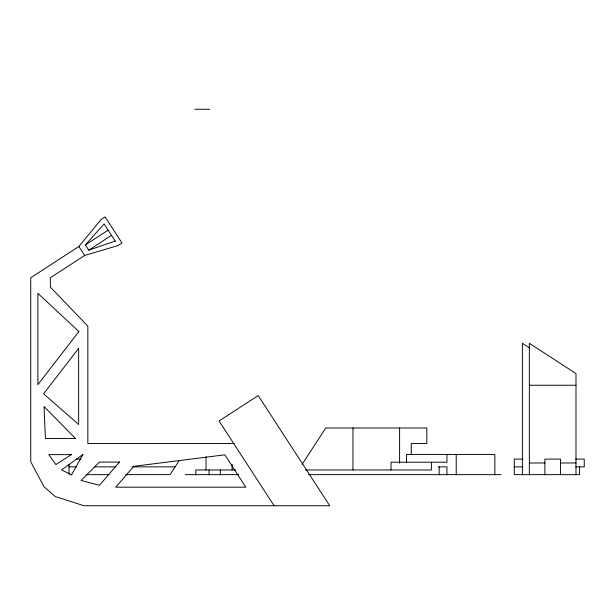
<?xml version="1.0" encoding="UTF-8"?>
<svg xmlns="http://www.w3.org/2000/svg" width="615" height="615" viewBox="0 0 615 615"><rect width="100%" height="100%" fill="white"/><g stroke="black" fill="none" stroke-linecap="round" stroke-linejoin="round"><path stroke-width="0.92" d="M179.226 460.52L170.055 474.642L125.652 474.642M302.249 464.187L325.758 427.994L426.818 427.994L426.818 443.546L411.266 443.546L411.266 454.7M274.113 505.738L219.071 420.983L258.192 395.576L329.732 505.738L83.963 505.738L55.235 496.528L44.019 486.773L30.75 461.78L30.75 277.749L78.881 246.492L101.175 219.455L105.088 216.918L122.024 242.994L118.118 245.539L84.701 255.44L50.353 277.749L50.353 287.074L87.845 326.196L87.845 443.546L234.184 443.546M115.205 241.057L88.783 250.136L85.393 244.916L104.089 223.937L115.551 241.587M85.393 244.916L108.125 230.156M88.783 250.136L111.515 235.368M194.771 109.262L209.876 109.262M529.354 385.244L575.994 385.244M76.66 459.09L80.88 459.09M522.911 459.09L514.286 459.09L514.286 474.642L579.584 474.642L579.584 466.87M575.625 459.09L584.25 459.09L584.25 466.87L575.625 466.87M529.354 462.98L544.898 462.98M560.45 462.98L575.994 462.98M68.995 466.87L76.644 466.87M94.802 466.87L115.835 466.87M132.087 466.87L175.106 466.87M438.495 466.87L446.944 466.87L446.944 474.642M514.286 466.87L522.911 466.87M235.614 469.975L195.808 469.975L195.808 474.642M305.517 469.975L431.399 469.975L431.399 462.203M69.949 474.642L71.855 474.642M86.154 474.642L109.04 474.642M185.284 474.642L238.682 474.642M308.561 474.642L501.217 474.642M529.638 347.99L522.396 343.285L522.396 474.642M78.881 246.492L84.701 255.44M575.994 474.642L575.994 373.582L529.354 343.285L529.354 474.642M560.45 474.642L560.45 459.09L544.898 459.09L544.898 474.642M494.844 474.642L494.844 454.431L406.561 454.431L406.561 462.203M456.215 454.431L456.215 474.642M446.944 454.431L446.944 462.203L391.009 462.203L391.009 469.975M439.171 466.87L439.171 474.642M399.604 427.994L399.604 463.218M352.964 427.994L352.964 469.883M232.109 464.279L232.109 469.929M220.293 469.975L220.293 474.642M209.077 469.975L209.077 474.642M206.025 456.737L206.025 469.929M68.995 464.279L68.995 473.781M82.894 454.623L71.532 474.811L61.508 469.898L82.894 454.623M78.881 331.523L37.876 384.652L37.876 293.34L78.881 331.523M78.643 348.374L43.573 393.815L78.643 424.473L78.643 348.374M119.479 462.065L99.461 485.296L81.095 480.469L99.461 462.065L119.479 462.065M133.747 466.324L115.781 487.18L245.823 487.18L224.806 454.823L133.747 466.324M71.286 454.623L55.873 464.579L48.754 454.623L71.286 454.623M75.499 438.48L45.425 438.48L44.019 406.53L75.499 438.48"/></g></svg>
